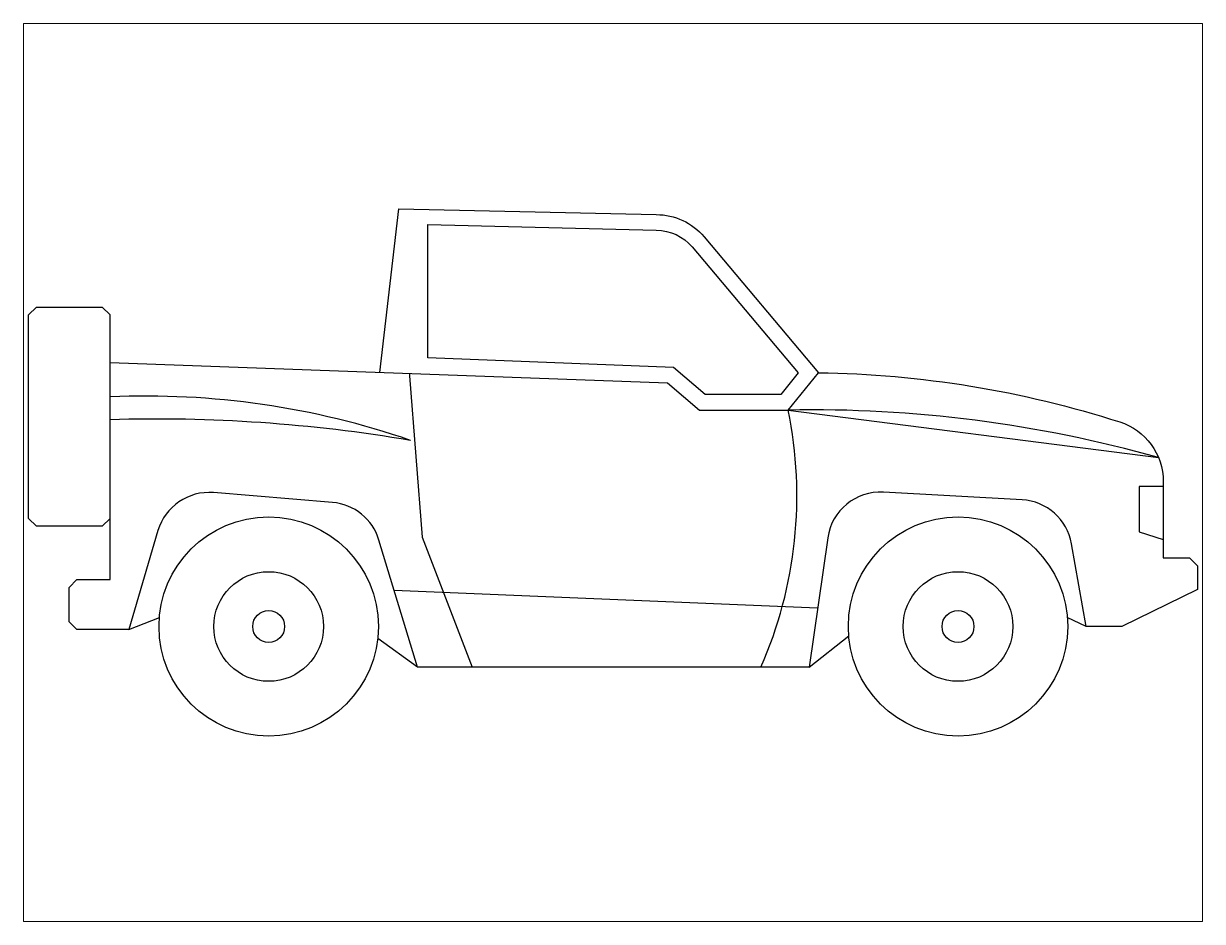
# Paper-space layout 'Layout1' of a CAD drawing. Header units: millimetres. Extents: x 1.05 to 9.45, y 0.8 to 7.2.
# The model-space entities are those that its viewports show. They can reach past a viewport. Long polylines and large blocks are cut down to what shows.
import ezdxf

# ---------------------------------------------------------------- set-up
doc = ezdxf.new("R2010")
doc.units = ezdxf.units.MM
doc.header["$MEASUREMENT"] = 0

# ---------------------------------------------------------------- blocks, each defined once
blk = doc.blocks.new('M_SITE2D_ELEV_VEHICLES_Car Jeep 1')
at = {"color": 0}
for p, q in [((-650.7, 1157.9), (-650.9, 1149.8)), ((-650.9, 1149.8), (-610, 635)), ((558, 1041), (1739.9, 889.1)), ((1754.6, 797.2), (1678, 797.2)), ((1678, 797.2), (1678, 652)), ((1678, 652), (1755, 628)), ((-610, 635), (-451, 220)), ((652, 408.1), (-699.5, 465.4)), ((-1546.4, 340), (-1448.8, 379.1)), ((1509, 350), (1448.8, 379.1)), ((-625.3, 220), (-752.1, 311.3)), ((625.1, 220), (751.3, 320.1))]:
    blk.add_line(p, q, dxfattribs=at)
blk.add_lwpolyline([(-744.9, 1161.3), (-685, 1683), (136.9, 1665, -0.221313), (289.9, 1593.8), (655, 1160, -0.074531), (1616.1, 1003.2, -0.325936), (1755, 812.8), (1755, 569), (1839, 569), (1864, 544), (1864, 467.7), (1622.6, 350), (1509, 350), (1462.3, 614.3, 0.348199), (1304.5, 754.3), (861.8, 778.8, 0.389015), (684.3, 633.4), (625.1, 220), (-625.3, 220), (-748, 625.9, 0.307991), (-896.6, 746), (-1276.5, 777.3, 0.355565), (-1453.3, 656.1), (-1546.4, 340), (-1712, 340), (-1737, 365), (-1737, 475), (-1712, 500), (-1606, 500), (-1606, 1345)], format="xyb", dxfattribs=at)
blk.add_lwpolyline([(534.2, 1091), (293.4, 1091), (192.2, 1177.3), (-592, 1208.2), (-592, 1633), (136.9, 1615, -0.221313), (251.7, 1561.6), (590.1, 1159.5)], format="xyb", close=True, dxfattribs=at)
for points in [[(-1606, 695), (-1631, 670), (-1841, 670), (-1866, 695), (-1866, 1345), (-1841, 1370), (-1631, 1370), (-1606, 1345)], [(-1606, 1192.5), (173, 1128), (275, 1041), (558, 1041), (655, 1160)]]:
    blk.add_lwpolyline(points, dxfattribs=at)
for centre, radius in [((-1100, 350), 350), ((1100, 350), 350), ((-1100, 350), 175), ((1100, 350), 175), ((-1100, 350), 51), ((1100, 350), 51)]:
    blk.add_circle(centre, radius, dxfattribs=at)
for centre, radius, start, end in [((-1491, -1502.1), 2587.7, 70.9737, 92.5461), ((-776.5, 767.3), 1362.3, 336.3125, 11.5896), ((635.5, -3030.4), 4072.1, 74.2638, 91.0902), ((-1457.9, -3847), 4859.3, 80.3986, 91.746)]:
    blk.add_arc(centre, radius, start, end, dxfattribs=at)

msp = doc.modelspace()

# ---------------------------------------------------------------- block references
at = {"color": 0, "linetype": 'ByBlock'}
msp.add_blockref('M_SITE2D_ELEV_VEHICLES_Car Jeep 1', (8500, 12300), dxfattribs=at)

psp = doc.layouts.get("Layout1")

# ---------------------------------------------------------------- viewports
at = {"layer": '0'}
psp.add_viewport(center=(5.25, 4), size=(8.4, 6.4), view_center_point=(8498.9167, 13141.652), view_height=2866.501952, dxfattribs=at)

doc.saveas('drawing.dxf')
